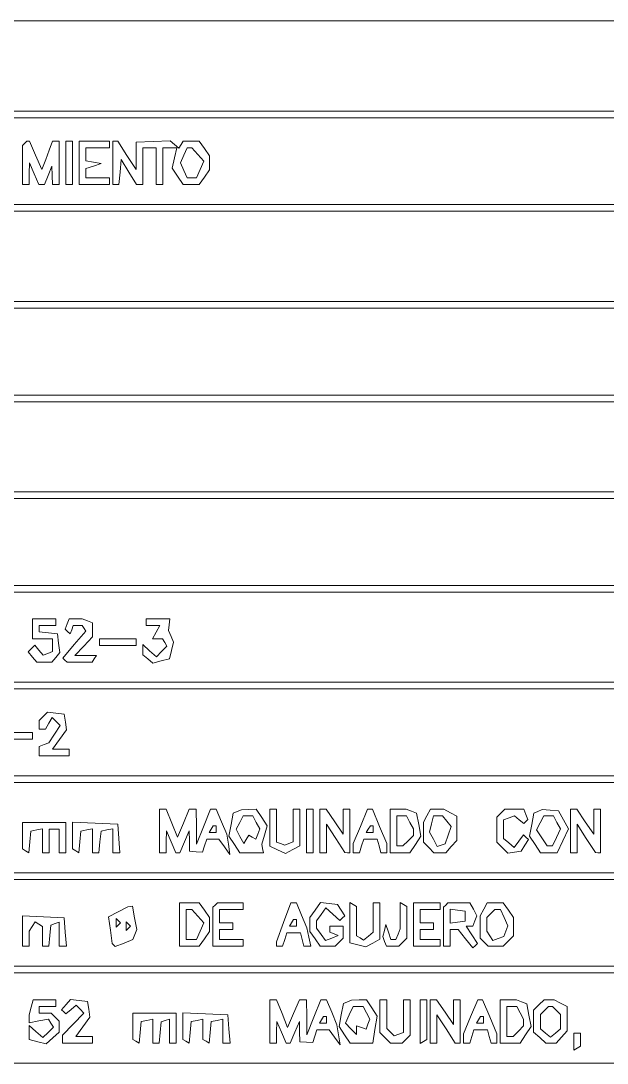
# Paper-space layout 'AN-03-DGE-012' of a CAD drawing. Header units: metres, sheet in millimetres. Extents: x 12 to 193, y 4 to 291.
# Drawn here: x 123.12 to 144.9, y 64.79 to 103.51 of the extents above; entities that cross this region are included whole.
import ezdxf

# ---------------------------------------------------------------- set-up
doc = ezdxf.new("R2010")
doc.units = ezdxf.units.M
doc.layers.add('DGE_CONTORNOS', color=7, linetype='Continuous', lineweight=0)
doc.layers.add('DGE_DATOS', color=7, linetype='Continuous', lineweight=0)

# ---------------------------------------------------------------- blocks, each defined once
blk = doc.blocks.new('LP_REF_DGE_MT_012')
at = {"layer": 'DGE_CONTORNOS'}
for points in [[(180.27, 101.832), (180.27, 100.157), (120.704, 100.157), (61.139, 100.157), (61.139, 101.832), (61.139, 103.507), (120.704, 103.507), (180.27, 103.507)], [(180.27, 98.296), (180.27, 96.683), (120.704, 96.683), (61.139, 96.683), (61.139, 98.296), (61.139, 99.909), (120.704, 99.909), (180.27, 99.909)], [(123.269, 98.958), (123.186, 98.875), (123.186, 98.151), (123.186, 97.427), (123.31, 97.427), (123.435, 97.427), (123.439, 97.83), (123.444, 98.234), (123.62, 97.83), (123.795, 97.427), (123.901, 97.427), (124.007, 97.427), (124.142, 97.768), (124.277, 98.11), (124.29, 97.768), (124.303, 97.427), (124.427, 97.427), (124.551, 97.427), (124.551, 98.234), (124.551, 99.04), (124.424, 99.04), (124.297, 99.04), (124.172, 98.699), (124.048, 98.358), (123.976, 98.172), (123.904, 97.985), (123.674, 98.513), (123.445, 99.04), (123.398, 99.04), (123.352, 99.04)], [(124.8, 98.234), (124.8, 97.427), (124.924, 97.427), (125.048, 97.427), (125.048, 98.234), (125.048, 99.04), (124.924, 99.04), (124.8, 99.04)], [(125.296, 98.234), (125.296, 97.427), (125.854, 97.427), (126.413, 97.427), (126.413, 97.551), (126.413, 97.675), (125.978, 97.675), (125.544, 97.675), (125.544, 97.847), (125.544, 98.019), (125.823, 98.111), (126.103, 98.203), (125.823, 98.258), (125.544, 98.313), (125.544, 98.553), (125.544, 98.792), (125.978, 98.792), (126.413, 98.792), (126.413, 98.916), (126.413, 99.04), (125.854, 99.04), (125.296, 99.04)], [(126.537, 98.234), (126.537, 97.427), (126.654, 97.427), (126.77, 97.427), (126.809, 97.892), (126.847, 98.358), (127.136, 97.892), (127.426, 97.427), (127.54, 97.427), (127.654, 97.427), (127.654, 98.11), (127.654, 98.792), (127.902, 98.792), (128.15, 98.792), (128.15, 98.11), (128.15, 97.427), (128.274, 97.427), (128.398, 97.427), (128.398, 98.11), (128.398, 98.792), (128.656, 98.792), (128.914, 98.792), (128.832, 98.415), (128.749, 98.037), (128.949, 97.732), (129.149, 97.427), (129.449, 97.427), (129.749, 97.427), (129.942, 97.703), (130.136, 97.979), (130.136, 98.234), (130.136, 98.489), (129.942, 98.764), (129.749, 99.04), (129.453, 99.04), (129.158, 99.04), (129.077, 98.91), (128.997, 98.78), (128.837, 98.913), (128.676, 99.046), (128.041, 99.023), (127.406, 99.001), (127.404, 98.493), (127.402, 97.985), (127.062, 98.512), (126.723, 99.038), (126.63, 99.039), (126.537, 99.04)], [(129.702, 98.543), (129.927, 98.295), (129.786, 97.985), (129.645, 97.675), (129.475, 97.675), (129.305, 97.675), (129.18, 97.954), (129.054, 98.234), (129.18, 98.513), (129.307, 98.792), (129.392, 98.792), (129.477, 98.792)], [(180.27, 94.759), (180.27, 93.084), (120.704, 93.084), (61.139, 93.084), (61.139, 94.759), (61.139, 96.434), (120.704, 96.434), (180.27, 96.434)], [(180.27, 91.223), (180.27, 89.609), (120.704, 89.609), (61.139, 89.609), (61.139, 91.223), (61.139, 92.836), (120.704, 92.836), (180.27, 92.836)], [(180.27, 87.686), (180.27, 86.011), (120.704, 86.011), (61.139, 86.011), (61.139, 87.686), (61.139, 89.361), (120.704, 89.361), (180.27, 89.361)], [(180.27, 84.15), (180.27, 82.536), (120.704, 82.536), (61.139, 82.536), (61.139, 84.15), (61.139, 85.763), (120.704, 85.763), (180.27, 85.763)], [(180.27, 80.613), (180.27, 78.938), (120.704, 78.938), (61.139, 78.938), (61.139, 80.613), (61.139, 82.288), (120.704, 82.288), (180.27, 82.288)], [(123.559, 80.923), (123.559, 80.551), (123.931, 80.551), (124.303, 80.551), (124.303, 80.316), (124.303, 80.081), (124.126, 80.013), (123.949, 79.945), (123.796, 80.129), (123.644, 80.313), (123.519, 80.189), (123.395, 80.065), (123.554, 79.874), (123.713, 79.682), (123.993, 79.682), (124.273, 79.682), (124.421, 79.861), (124.569, 80.04), (124.529, 80.388), (124.489, 80.737), (124.148, 80.776), (123.807, 80.816), (123.807, 80.932), (123.807, 81.047), (124.117, 81.047), (124.427, 81.047), (124.427, 81.171), (124.427, 81.296), (123.993, 81.296), (123.559, 81.296)], [(124.842, 81.104), (124.769, 80.913), (124.863, 80.825), (124.958, 80.737), (125.013, 80.892), (125.068, 81.047), (125.237, 81.047), (125.405, 81.047), (125.471, 80.941), (125.537, 80.835), (125.11, 80.337), (124.684, 79.839), (124.763, 79.761), (124.841, 79.682), (125.309, 79.682), (125.778, 79.682), (125.854, 79.806), (125.931, 79.931), (125.528, 79.931), (125.125, 79.931), (125.459, 80.279), (125.792, 80.627), (125.792, 80.886), (125.792, 81.145), (125.596, 81.22), (125.4, 81.296), (125.158, 81.296), (124.916, 81.296)], [(127.778, 81.171), (127.778, 81.047), (128.03, 81.047), (128.283, 81.047), (128.15, 80.799), (128.017, 80.551), (128.2, 80.551), (128.384, 80.551), (128.468, 80.415), (128.552, 80.279), (128.355, 80.082), (128.158, 79.885), (127.906, 80.113), (127.654, 80.341), (127.654, 80.151), (127.654, 79.961), (127.838, 79.808), (128.023, 79.655), (128.333, 79.732), (128.643, 79.81), (128.72, 80.118), (128.797, 80.426), (128.703, 80.644), (128.608, 80.861), (128.635, 81.078), (128.662, 81.296), (128.22, 81.296), (127.778, 81.296)], [(126.041, 80.427), (126.041, 80.303), (126.723, 80.303), (127.406, 80.303), (127.406, 80.427), (127.406, 80.551), (126.723, 80.551), (126.041, 80.551)], [(180.27, 77.077), (180.27, 75.463), (120.704, 75.463), (61.139, 75.463), (61.139, 77.077), (61.139, 78.69), (120.704, 78.69), (180.27, 78.69)], [(123.961, 77.677), (123.807, 77.523), (123.807, 77.362), (123.807, 77.201), (123.925, 77.201), (124.043, 77.201), (124.165, 77.418), (124.288, 77.635), (124.438, 77.486), (124.588, 77.337), (124.376, 77.014), (124.165, 76.691), (123.986, 76.622), (123.807, 76.554), (123.807, 76.381), (123.807, 76.208), (124.365, 76.208), (124.924, 76.208), (124.924, 76.332), (124.924, 76.456), (124.61, 76.456), (124.296, 76.456), (124.559, 76.811), (124.821, 77.167), (124.779, 77.463), (124.738, 77.759), (124.426, 77.795), (124.115, 77.832)], [(122.194, 76.952), (122.194, 76.828), (122.876, 76.828), (123.559, 76.828), (123.559, 76.952), (123.559, 77.077), (122.876, 77.077), (122.194, 77.077)], [(180.27, 73.54), (180.27, 71.865), (120.704, 71.865), (61.139, 71.865), (61.139, 73.54), (61.139, 75.215), (120.704, 75.215), (180.27, 75.215)], [(128.274, 73.416), (128.274, 72.609), (128.398, 72.609), (128.522, 72.609), (128.527, 73.013), (128.532, 73.416), (128.707, 73.013), (128.883, 72.609), (128.957, 72.609), (129.031, 72.609), (129.206, 73.013), (129.381, 73.416), (129.386, 73.039), (129.391, 72.662), (129.634, 72.644), (129.876, 72.626), (129.952, 72.866), (130.028, 73.106), (130.253, 73.106), (130.478, 73.106), (130.685, 72.826), (130.892, 72.547), (130.832, 72.92), (130.772, 73.292), (130.576, 73.757), (130.381, 74.222), (130.275, 74.222), (130.169, 74.222), (129.912, 73.571), (129.655, 72.92), (129.647, 73.571), (129.639, 74.222), (129.51, 74.222), (129.381, 74.222), (129.16, 73.703), (128.94, 73.184), (128.732, 73.703), (128.524, 74.222), (128.399, 74.222), (128.274, 74.222)], [(131.163, 74.142), (131.012, 74.08), (130.932, 73.655), (130.852, 73.229), (131.055, 72.919), (131.258, 72.609), (131.695, 72.609), (132.132, 72.609), (132.106, 72.764), (132.081, 72.92), (132.177, 73.262), (132.273, 73.604), (132.07, 73.913), (131.867, 74.222), (131.591, 74.213), (131.315, 74.203)], [(131.868, 73.735), (131.996, 73.496), (131.922, 73.302), (131.847, 73.107), (131.722, 73.184), (131.597, 73.262), (131.5, 73.105), (131.403, 72.948), (131.261, 73.213), (131.12, 73.478), (131.253, 73.726), (131.385, 73.974), (131.563, 73.974), (131.74, 73.974)], [(132.369, 73.537), (132.369, 72.852), (132.664, 72.718), (132.958, 72.584), (133.222, 72.725), (133.486, 72.866), (133.486, 73.544), (133.486, 74.222), (133.362, 74.222), (133.238, 74.222), (133.238, 73.615), (133.238, 73.008), (133.083, 72.951), (132.928, 72.894), (132.773, 72.948), (132.618, 73.002), (132.618, 73.612), (132.618, 74.222), (132.493, 74.222), (132.369, 74.222)], [(133.734, 73.416), (133.734, 72.609), (133.859, 72.609), (133.983, 72.609), (133.983, 73.416), (133.983, 74.222), (133.859, 74.222), (133.734, 74.222)], [(134.231, 73.416), (134.231, 72.609), (134.355, 72.609), (134.479, 72.609), (134.481, 73.137), (134.483, 73.664), (134.822, 73.138), (135.162, 72.611), (135.255, 72.61), (135.348, 72.609), (135.348, 73.416), (135.348, 74.222), (135.224, 74.222), (135.099, 74.222), (135.099, 73.759), (135.099, 73.296), (134.785, 73.759), (134.47, 74.222), (134.35, 74.222), (134.231, 74.222)], [(135.737, 73.585), (135.472, 72.949), (135.472, 72.779), (135.472, 72.609), (135.587, 72.609), (135.703, 72.609), (135.782, 72.858), (135.861, 73.106), (136.112, 73.106), (136.364, 73.106), (136.429, 72.858), (136.493, 72.609), (136.603, 72.609), (136.713, 72.609), (136.713, 72.779), (136.713, 72.949), (136.448, 73.585), (136.183, 74.222), (136.092, 74.222), (136.001, 74.222)], [(136.837, 73.416), (136.837, 72.609), (137.206, 72.609), (137.576, 72.609), (137.779, 72.919), (137.982, 73.229), (137.902, 73.652), (137.823, 74.074), (137.63, 74.148), (137.437, 74.222), (137.137, 74.222), (136.837, 74.222)], [(137.577, 73.734), (137.705, 73.494), (137.705, 73.371), (137.705, 73.248), (137.51, 73.053), (137.315, 72.858), (137.2, 72.858), (137.085, 72.858), (137.085, 73.416), (137.085, 73.974), (137.267, 73.974), (137.449, 73.974)], [(138.206, 73.982), (138.078, 73.742), (138.078, 73.371), (138.078, 72.999), (138.273, 72.804), (138.468, 72.609), (138.688, 72.609), (138.908, 72.609), (139.113, 72.836), (139.319, 73.063), (139.319, 73.514), (139.319, 73.966), (139.079, 74.094), (138.839, 74.222), (138.587, 74.222), (138.335, 74.222)], [(138.953, 73.781), (139.113, 73.587), (138.999, 73.264), (138.884, 72.94), (138.738, 72.891), (138.591, 72.842), (138.448, 73.11), (138.305, 73.377), (138.38, 73.676), (138.455, 73.974), (138.623, 73.974), (138.792, 73.974)], [(140.957, 74.074), (140.808, 73.925), (140.808, 73.462), (140.808, 72.999), (141.009, 72.798), (141.211, 72.596), (141.462, 72.634), (141.713, 72.671), (141.846, 72.883), (141.978, 73.094), (141.888, 73.184), (141.798, 73.274), (141.627, 73.039), (141.455, 72.805), (141.256, 72.97), (141.056, 73.136), (141.056, 73.48), (141.056, 73.824), (141.258, 73.901), (141.46, 73.979), (141.633, 73.835), (141.807, 73.691), (141.881, 73.765), (141.955, 73.84), (141.882, 74.031), (141.808, 74.222), (141.457, 74.222), (141.106, 74.222)], [(142.332, 74.144), (142.181, 74.08), (142.101, 73.655), (142.021, 73.229), (142.224, 72.919), (142.427, 72.609), (142.736, 72.609), (143.046, 72.609), (143.257, 73.052), (143.468, 73.495), (143.282, 73.828), (143.096, 74.16), (142.789, 74.184), (142.483, 74.208)], [(143.038, 73.733), (143.167, 73.492), (143.022, 73.175), (142.878, 72.858), (142.776, 72.858), (142.675, 72.858), (142.477, 73.159), (142.279, 73.461), (142.417, 73.718), (142.554, 73.974), (142.731, 73.974), (142.909, 73.974)], [(143.538, 73.416), (143.538, 72.609), (143.662, 72.609), (143.786, 72.609), (143.788, 73.137), (143.79, 73.664), (144.129, 73.138), (144.469, 72.611), (144.562, 72.61), (144.655, 72.609), (144.655, 73.416), (144.655, 74.222), (144.531, 74.222), (144.407, 74.222), (144.407, 73.759), (144.407, 73.296), (144.092, 73.759), (143.777, 74.222), (143.658, 74.222), (143.538, 74.222)], [(123.186, 73.237), (123.186, 72.748), (123.302, 72.676), (123.418, 72.605), (123.458, 73.009), (123.497, 73.414), (123.714, 73.455), (123.931, 73.496), (123.931, 73.053), (123.931, 72.609), (124.055, 72.609), (124.179, 72.609), (124.179, 73.044), (124.179, 73.478), (124.365, 73.478), (124.551, 73.478), (124.551, 73.044), (124.551, 72.609), (124.675, 72.609), (124.8, 72.609), (124.8, 73.168), (124.8, 73.726), (123.993, 73.726), (123.186, 73.726)], [(125.048, 73.243), (125.048, 72.748), (125.164, 72.676), (125.28, 72.605), (125.319, 73.009), (125.358, 73.414), (125.575, 73.455), (125.792, 73.496), (125.792, 73.053), (125.792, 72.609), (125.909, 72.609), (126.025, 72.609), (126.064, 73.012), (126.103, 73.414), (126.32, 73.455), (126.537, 73.496), (126.537, 73.053), (126.537, 72.609), (126.668, 72.609), (126.799, 72.609), (126.761, 73.137), (126.723, 73.664), (125.885, 73.701), (125.048, 73.737)], [(130.384, 73.478), (130.384, 73.354), (130.252, 73.354), (130.121, 73.354), (130.198, 73.478), (130.274, 73.602), (130.329, 73.602), (130.384, 73.602)], [(136.216, 73.478), (136.216, 73.354), (136.085, 73.354), (135.954, 73.354), (136.03, 73.478), (136.107, 73.602), (136.162, 73.602), (136.216, 73.602)], [(180.27, 70.003), (180.27, 68.39), (120.704, 68.39), (61.139, 68.39), (61.139, 70.003), (61.139, 71.617), (120.704, 71.617), (180.27, 71.617)], [(126.74, 70.411), (126.384, 70.224), (126.45, 69.731), (126.516, 69.238), (126.571, 69.183), (126.627, 69.128), (126.957, 69.254), (127.288, 69.379), (127.36, 69.568), (127.433, 69.757), (127.352, 70.191), (127.27, 70.624), (127.183, 70.611), (127.095, 70.598)], [(129.019, 69.941), (129.019, 69.135), (129.384, 69.135), (129.749, 69.135), (129.942, 69.411), (130.136, 69.686), (130.136, 69.941), (130.136, 70.196), (129.942, 70.472), (129.749, 70.748), (129.384, 70.748), (129.019, 70.748)], [(129.702, 70.251), (129.927, 70.002), (129.786, 69.693), (129.645, 69.383), (129.456, 69.383), (129.267, 69.383), (129.267, 69.941), (129.267, 70.5), (129.372, 70.5), (129.477, 70.5)], [(130.342, 70.665), (130.26, 70.583), (130.26, 69.859), (130.26, 69.135), (130.818, 69.135), (131.377, 69.135), (131.377, 69.259), (131.377, 69.383), (130.942, 69.383), (130.508, 69.383), (130.508, 69.569), (130.508, 69.755), (130.756, 69.755), (131.004, 69.755), (131.004, 69.879), (131.004, 70.003), (130.756, 70.003), (130.508, 70.003), (130.508, 70.252), (130.508, 70.5), (130.942, 70.5), (131.377, 70.5), (131.377, 70.624), (131.377, 70.748), (130.901, 70.748), (130.425, 70.748)], [(132.882, 70.022), (132.618, 69.296), (132.618, 69.215), (132.618, 69.135), (132.733, 69.135), (132.849, 69.135), (132.928, 69.383), (133.007, 69.631), (133.258, 69.631), (133.509, 69.631), (133.574, 69.383), (133.639, 69.135), (133.764, 69.135), (133.89, 69.135), (133.82, 69.476), (133.751, 69.817), (133.555, 70.283), (133.359, 70.748), (133.253, 70.748), (133.147, 70.748)], [(134.057, 70.479), (133.859, 70.196), (133.859, 69.941), (133.859, 69.686), (134.052, 69.411), (134.245, 69.135), (134.523, 69.135), (134.802, 69.135), (134.951, 69.284), (135.099, 69.433), (135.099, 69.656), (135.099, 69.879), (134.851, 69.879), (134.603, 69.879), (134.603, 69.766), (134.603, 69.652), (134.758, 69.594), (134.913, 69.536), (134.678, 69.439), (134.443, 69.343), (134.275, 69.573), (134.107, 69.803), (134.107, 69.941), (134.107, 70.08), (134.282, 70.319), (134.457, 70.559), (134.717, 70.323), (134.977, 70.088), (135.065, 70.176), (135.153, 70.264), (135.021, 70.475), (134.888, 70.686), (134.572, 70.724), (134.255, 70.762)], [(135.348, 70.013), (135.348, 69.264), (135.646, 69.189), (135.945, 69.114), (136.205, 69.253), (136.465, 69.392), (136.465, 70.07), (136.465, 70.748), (136.34, 70.748), (136.216, 70.748), (136.216, 70.205), (136.216, 69.662), (136.036, 69.512), (135.855, 69.362), (135.725, 69.442), (135.596, 69.522), (135.596, 70.066), (135.596, 70.609), (135.472, 70.686), (135.348, 70.763)], [(137.209, 70.269), (137.209, 69.776), (137.134, 69.579), (137.058, 69.383), (136.962, 69.383), (136.866, 69.383), (136.776, 69.662), (136.686, 69.941), (136.627, 69.717), (136.568, 69.493), (136.636, 69.314), (136.705, 69.135), (136.932, 69.135), (137.159, 69.135), (137.308, 69.284), (137.457, 69.433), (137.457, 70.021), (137.457, 70.609), (137.333, 70.686), (137.209, 70.763)], [(137.705, 69.941), (137.705, 69.135), (138.202, 69.135), (138.698, 69.135), (138.698, 69.259), (138.698, 69.383), (138.326, 69.383), (137.954, 69.383), (137.954, 69.569), (137.954, 69.755), (138.202, 69.755), (138.45, 69.755), (138.45, 69.879), (138.45, 70.003), (138.202, 70.003), (137.954, 70.003), (137.954, 70.252), (137.954, 70.5), (138.326, 70.5), (138.698, 70.5), (138.698, 70.624), (138.698, 70.748), (138.202, 70.748), (137.705, 70.748)], [(138.905, 70.665), (138.822, 70.583), (138.822, 69.859), (138.822, 69.135), (138.946, 69.135), (139.071, 69.135), (139.071, 69.445), (139.071, 69.755), (139.221, 69.755), (139.371, 69.755), (139.644, 69.414), (139.917, 69.073), (140, 69.155), (140.083, 69.237), (139.873, 69.558), (139.662, 69.879), (139.788, 69.879), (139.913, 69.879), (139.988, 70.075), (140.062, 70.27), (139.934, 70.509), (139.806, 70.748), (139.397, 70.748), (138.988, 70.748)], [(139.629, 70.252), (139.629, 70.066), (139.35, 70.026), (139.071, 69.986), (139.071, 70.252), (139.071, 70.517), (139.35, 70.477), (139.629, 70.438)], [(140.316, 70.508), (140.187, 70.268), (140.187, 69.85), (140.187, 69.433), (140.336, 69.284), (140.485, 69.135), (140.762, 69.135), (141.038, 69.135), (141.233, 69.33), (141.428, 69.525), (141.428, 69.861), (141.428, 70.196), (141.235, 70.472), (141.042, 70.748), (140.743, 70.748), (140.444, 70.748)], [(141.075, 70.198), (141.213, 69.895), (141.137, 69.698), (141.062, 69.501), (140.86, 69.424), (140.659, 69.347), (140.549, 69.52), (140.439, 69.693), (140.437, 69.948), (140.436, 70.202), (140.584, 70.351), (140.733, 70.5), (140.835, 70.5), (140.937, 70.5)], [(123.186, 69.699), (123.186, 69.135), (123.31, 69.135), (123.435, 69.135), (123.436, 69.414), (123.438, 69.693), (123.547, 69.864), (123.655, 70.035), (123.793, 69.95), (123.931, 69.865), (123.931, 69.5), (123.931, 69.135), (124.047, 69.135), (124.163, 69.135), (124.202, 69.529), (124.241, 69.922), (124.396, 69.973), (124.551, 70.024), (124.551, 69.58), (124.551, 69.135), (124.683, 69.135), (124.814, 69.135), (124.776, 69.662), (124.738, 70.19), (123.962, 70.227), (123.186, 70.263)], [(126.744, 69.921), (126.661, 69.838), (126.661, 70.003), (126.661, 70.169), (126.744, 70.086), (126.826, 70.003)], [(133.362, 70.003), (133.362, 69.879), (133.231, 69.879), (133.099, 69.879), (133.176, 70.003), (133.253, 70.128), (133.307, 70.128), (133.362, 70.128)], [(127.116, 69.797), (127.033, 69.714), (127.033, 69.879), (127.033, 70.045), (127.116, 69.962), (127.199, 69.879)], [(180.27, 66.467), (180.27, 64.792), (120.704, 64.792), (61.139, 64.792), (61.139, 66.467), (61.139, 68.142), (120.704, 68.142), (180.27, 68.142)], [(123.513, 66.87), (123.438, 66.591), (123.436, 66.439), (123.435, 66.287), (123.792, 66.358), (124.149, 66.43), (124.241, 66.281), (124.333, 66.133), (124.136, 65.936), (123.939, 65.739), (123.687, 65.967), (123.435, 66.195), (123.435, 65.93), (123.435, 65.665), (123.75, 65.586), (124.065, 65.507), (124.308, 65.727), (124.551, 65.947), (124.551, 66.151), (124.551, 66.355), (124.402, 66.504), (124.254, 66.653), (124.03, 66.653), (123.807, 66.653), (123.807, 66.777), (123.807, 66.901), (124.117, 66.901), (124.427, 66.901), (124.427, 67.025), (124.427, 67.149), (124.007, 67.149), (123.588, 67.149)], [(124.802, 66.967), (124.64, 66.771), (124.717, 66.694), (124.794, 66.618), (124.988, 66.779), (125.182, 66.94), (125.326, 66.797), (125.469, 66.654), (125.072, 66.244), (124.675, 65.835), (124.675, 65.685), (124.675, 65.536), (125.234, 65.536), (125.792, 65.536), (125.792, 65.66), (125.792, 65.784), (125.478, 65.784), (125.164, 65.784), (125.427, 66.14), (125.69, 66.495), (125.648, 66.791), (125.606, 67.087), (125.285, 67.125), (124.964, 67.162)], [(132.369, 66.343), (132.369, 65.536), (132.493, 65.536), (132.618, 65.536), (132.622, 65.94), (132.627, 66.343), (132.803, 65.94), (132.978, 65.536), (133.052, 65.536), (133.126, 65.536), (133.301, 65.94), (133.477, 66.343), (133.481, 65.966), (133.486, 65.589), (133.729, 65.571), (133.971, 65.553), (134.047, 65.793), (134.123, 66.033), (134.348, 66.033), (134.573, 66.033), (134.78, 65.753), (134.987, 65.474), (134.927, 65.846), (134.867, 66.219), (134.672, 66.684), (134.476, 67.149), (134.37, 67.149), (134.264, 67.149), (134.007, 66.498), (133.751, 65.846), (133.742, 66.498), (133.734, 67.149), (133.605, 67.149), (133.476, 67.149), (133.256, 66.63), (133.035, 66.111), (132.827, 66.63), (132.62, 67.149), (132.494, 67.149), (132.369, 67.149)], [(135.259, 67.069), (135.107, 67.007), (135.027, 66.581), (134.948, 66.156), (135.15, 65.846), (135.353, 65.536), (135.774, 65.536), (136.195, 65.536), (136.279, 66.037), (136.364, 66.537), (136.163, 66.843), (135.962, 67.149), (135.686, 67.14), (135.41, 67.13)], [(136.465, 66.538), (136.465, 65.926), (136.66, 65.731), (136.855, 65.536), (137.069, 65.536), (137.284, 65.536), (137.432, 65.685), (137.581, 65.834), (137.581, 66.492), (137.581, 67.149), (137.457, 67.149), (137.333, 67.149), (137.333, 66.542), (137.333, 65.935), (137.162, 65.869), (136.991, 65.804), (136.852, 65.943), (136.713, 66.082), (136.713, 66.616), (136.713, 67.149), (136.589, 67.149), (136.465, 67.149)], [(137.954, 66.336), (137.954, 65.522), (138.078, 65.598), (138.202, 65.675), (138.202, 66.412), (138.202, 67.149), (138.078, 67.149), (137.954, 67.149)], [(138.326, 66.343), (138.326, 65.536), (138.45, 65.536), (138.574, 65.536), (138.576, 66.064), (138.578, 66.591), (138.917, 66.065), (139.257, 65.538), (139.35, 65.537), (139.443, 65.536), (139.443, 66.343), (139.443, 67.149), (139.319, 67.149), (139.195, 67.149), (139.195, 66.686), (139.195, 66.223), (138.88, 66.686), (138.565, 67.149), (138.446, 67.149), (138.326, 67.149)], [(139.832, 66.512), (139.567, 65.875), (139.567, 65.706), (139.567, 65.536), (139.683, 65.536), (139.798, 65.536), (139.877, 65.784), (139.956, 66.033), (140.207, 66.033), (140.459, 66.033), (140.524, 65.784), (140.589, 65.536), (140.698, 65.536), (140.808, 65.536), (140.808, 65.706), (140.808, 65.875), (140.543, 66.512), (140.278, 67.149), (140.187, 67.149), (140.096, 67.149)], [(140.932, 66.343), (140.932, 65.536), (141.301, 65.536), (141.671, 65.536), (141.874, 65.846), (142.077, 66.156), (141.997, 66.579), (141.918, 67.001), (141.725, 67.075), (141.532, 67.149), (141.232, 67.149), (140.932, 67.149)], [(142.368, 66.954), (142.173, 66.759), (142.173, 66.353), (142.173, 65.947), (142.4, 65.742), (142.627, 65.536), (142.815, 65.536), (143.003, 65.536), (143.208, 65.763), (143.414, 65.99), (143.414, 66.441), (143.414, 66.893), (143.174, 67.021), (142.934, 67.149), (142.748, 67.149), (142.563, 67.149)], [(127.281, 66.164), (127.281, 65.675), (127.398, 65.603), (127.514, 65.532), (127.553, 65.936), (127.592, 66.341), (127.809, 66.382), (128.026, 66.423), (128.026, 65.98), (128.026, 65.536), (128.142, 65.536), (128.259, 65.536), (128.297, 65.93), (128.336, 66.324), (128.491, 66.375), (128.647, 66.426), (128.647, 65.981), (128.647, 65.536), (128.771, 65.536), (128.895, 65.536), (128.895, 66.095), (128.895, 66.653), (128.088, 66.653), (127.281, 66.653)], [(129.143, 66.17), (129.143, 65.675), (129.259, 65.603), (129.375, 65.532), (129.414, 65.936), (129.453, 66.341), (129.67, 66.382), (129.887, 66.423), (129.887, 66.049), (129.887, 65.675), (130.004, 65.603), (130.12, 65.532), (130.159, 65.936), (130.198, 66.341), (130.415, 66.382), (130.632, 66.423), (130.632, 65.98), (130.632, 65.536), (130.763, 65.536), (130.895, 65.536), (130.856, 66.064), (130.818, 66.591), (129.981, 66.628), (129.143, 66.664)], [(135.963, 66.662), (136.091, 66.423), (136.019, 66.236), (135.948, 66.048), (135.772, 66.116), (135.596, 66.183), (135.596, 66.019), (135.596, 65.855), (135.388, 66.063), (135.18, 66.272), (135.323, 66.586), (135.466, 66.901), (135.651, 66.901), (135.835, 66.901)], [(141.672, 66.661), (141.801, 66.421), (141.801, 66.298), (141.801, 66.174), (141.606, 65.979), (141.411, 65.784), (141.295, 65.784), (141.18, 65.784), (141.18, 66.343), (141.18, 66.901), (141.362, 66.901), (141.544, 66.901)], [(143.017, 66.752), (143.166, 66.603), (143.166, 66.333), (143.166, 66.063), (142.98, 65.909), (142.793, 65.754), (142.607, 65.909), (142.421, 66.063), (142.421, 66.333), (142.421, 66.603), (142.57, 66.752), (142.719, 66.901), (142.793, 66.901), (142.868, 66.901)], [(134.479, 66.405), (134.479, 66.281), (134.348, 66.281), (134.216, 66.281), (134.293, 66.405), (134.37, 66.529), (134.424, 66.529), (134.479, 66.529)], [(140.311, 66.405), (140.311, 66.281), (140.18, 66.281), (140.049, 66.281), (140.125, 66.405), (140.202, 66.529), (140.257, 66.529), (140.311, 66.529)], [(143.662, 65.591), (143.662, 65.273), (143.786, 65.35), (143.91, 65.427), (143.91, 65.668), (143.91, 65.909), (143.786, 65.909), (143.662, 65.909)]]:
    blk.add_lwpolyline(points, close=True, dxfattribs=at)

psp = doc.layouts.new('AN-03-DGE-012')

# ---------------------------------------------------------------- block references
at = {"layer": 'DGE_DATOS'}
psp.add_blockref('LP_REF_DGE_MT_012', (0, 0), dxfattribs=at)

doc.saveas('drawing.dxf')
